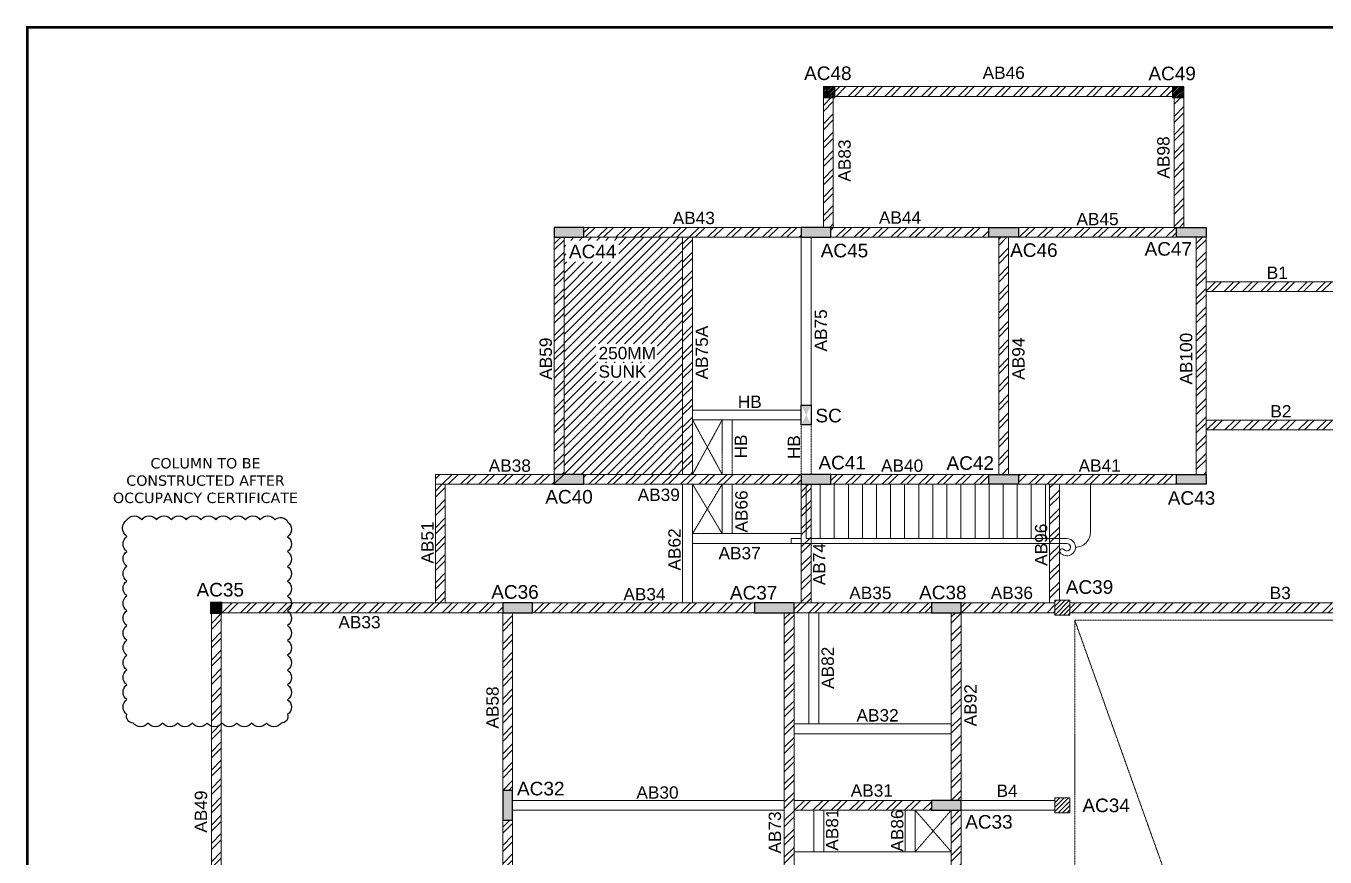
# Model space of a CAD drawing. Header units: metres. Extents: x 79516 to 173451, y -2110733 to -2039064.
# Drawn here: x 79516 to 105818, y -2061254 to -2044431 of the extents above; entities that cross this region are included whole.
import ezdxf
from ezdxf.enums import TextEntityAlignment as Align

# ---------------------------------------------------------------- set-up
doc = ezdxf.new("R2010")
doc.units = ezdxf.units.M
doc.header["$LTSCALE"] = 15
doc.header["$MEASUREMENT"] = 0
doc.linetypes.add('HIDDEN', pattern=[0.375, 0.25, -0.125])
for name, color, linetype, lineweight in [('BEAM HIDDEN_ASC', 32, 'HIDDEN', 18), ('BEAM NO_ASC', 7, 'Continuous', 20), ('BEAM_ASC', 1, 'Continuous', 20), ('BRICK WALL', 8, 'Continuous', 13), ('COLUMN FLOATING_ASC', 6, 'Continuous', 30), ('COLUMN HATCH_ASC', 155, 'Continuous', 0), ('COLUMN NO._ASC', 7, 'Continuous', 25), ('COLUMN STOP_ASC', 122, 'Continuous', 20), ('COLUMN_ASC', 4, 'Continuous', 30), ('DUCT_ASC', 253, 'HIDDEN', 13), ('HATCH_ASC', 253, 'Continuous', 5), ('NEW COLUMN NO._ ASC', 7, 'Continuous', 25), ('STAIR_ASC', 150, 'Continuous', 13), ('TEXT_ASC', 7, 'Continuous', 25), ('VIEWPORT_ASC', 6, 'Continuous', 15)]:
    doc.layers.add(name, color=color, linetype=linetype, lineweight=lineweight)
doc.styles.add('3 MM', font='verdana.ttf', dxfattribs={"height": 3})
doc.styles.add('STANDERD ASC', font='swiss.ttf', dxfattribs={"height": 250})
pattern_1 = [(45, (-800708.77, -593580.78), (-185.61553, 185.61553), []), (45, (-800585.02, -593580.78), (-185.61553, 185.61553), [])]
pattern_2 = [(45, (-866172.724, -431772.72), (-44.1941738, 44.1941738), [])]

# ---------------------------------------------------------------- blocks, each defined once
blk = doc.blocks.new('dwg5D38')
at = {"layer": 'STAIR_ASC'}
for p, q in [((-18, 28000, 0), (-18, 29100, 0)), ((5837, 29100, 0), (-18, 29100, 0)), ((82, 29100, 0), (82, 28000, 0)), ((367, 28000, 0), (367, 29100, 0)), ((652, 28000, 0), (652, 29100, 0)), ((937, 28000, 0), (937, 29100, 0)), ((1222, 28000, 0), (1222, 29100, 0)), ((1507, 28000, 0), (1507, 29100, 0)), ((1792, 28000, 0), (1792, 29100, 0)), ((2077, 28000, 0), (2077, 29100, 0)), ((2362, 28000, 0), (2362, 29100, 0)), ((2647, 28000, 0), (2647, 29100, 0)), ((2932, 28000, 0), (2932, 29100, 0)), ((3217, 28000, 0), (3217, 29100, 0)), ((3502, 28000, 0), (3502, 29100, 0)), ((3787, 28000, 0), (3787, 29100, 0)), ((4072, 28000, 0), (4072, 29100, 0)), ((4357, 28000, 0), (4357, 29100, 0)), ((4642, 28000, 0), (4642, 29100, 0)), ((4927, 28000, 0), (4927, 29100, 0)), ((5212, 28000, 0), (5212, 29100, 0)), ((19457, 29100, 0), (13602, 29100, 0)), ((14227, 28000, 0), (14227, 29100, 0)), ((14512, 28000, 0), (14512, 29100, 0)), ((14797, 28000, 0), (14797, 29100, 0)), ((15082, 28000, 0), (15082, 29100, 0)), ((15367, 28000, 0), (15367, 29100, 0)), ((15652, 28000, 0), (15652, 29100, 0)), ((15937, 28000, 0), (15937, 29100, 0)), ((16222, 28000, 0), (16222, 29100, 0)), ((16507, 28000, 0), (16507, 29100, 0)), ((16792, 28000, 0), (16792, 29100, 0)), ((17077, 28000, 0), (17077, 29100, 0)), ((17362, 28000, 0), (17362, 29100, 0)), ((17647, 28000, 0), (17647, 29100, 0)), ((17932, 28000, 0), (17932, 29100, 0)), ((18217, 28000, 0), (18217, 29100, 0)), ((18502, 28000, 0), (18502, 29100, 0)), ((18787, 28000, 0), (18787, 29100, 0)), ((19072, 28000, 0), (19072, 29100, 0)), ((19357, 29100, 0), (19357, 28000, 0)), ((19457, 28000, 0), (19457, 29100, 0)), ((-218, 27900, 0), (-218, 28000, 0)), ((-218, 28000, 0), (-18, 28000, 0)), ((5362, 27900, 0), (-218, 27900, 0)), ((82, 28000, 0), (5362, 28000, 0)), ((19357, 28000, 0), (14077, 28000, 0)), ((14077, 27900, 0), (19657, 27900, 0)), ((19657, 28000, 0), (19457, 28000, 0)), ((19657, 27900, 0), (19657, 28000, 0)), ((-800, 1300), (-800, 1200)), ((4780, 1300), (-800, 1300)), ((-800, 1200), (4780, 1200)), ((-600, 1200), (-600, 100)), ((-500, 100), (-500, 1200)), ((-215, 1200), (-215, 100)), ((70, 1200), (70, 100)), ((355, 1200), (355, 100)), ((640, 1200), (640, 100)), ((925, 1200), (925, 100)), ((1210, 1200), (1210, 100)), ((1495, 1200), (1495, 100)), ((1780, 1200), (1780, 100)), ((2065, 1200), (2065, 100)), ((2350, 1200), (2350, 100)), ((2635, 1200), (2635, 100)), ((2920, 1200), (2920, 100)), ((3205, 1200), (3205, 100)), ((3490, 1200), (3490, 100)), ((3775, 1200), (3775, 100)), ((4060, 1200), (4060, 100)), ((4345, 1200), (4345, 100)), ((4630, 1200), (4630, 100)), ((14560, 1300, 0), (20140, 1300, 0)), ((20140, 1200, 0), (14560, 1200, 0)), ((14710, 1200, 0), (14710, 100, 0)), ((14995, 1200, 0), (14995, 100, 0)), ((15280, 1200, 0), (15280, 100, 0)), ((15565, 1200, 0), (15565, 100, 0)), ((15850, 1200, 0), (15850, 100, 0)), ((16135, 1200, 0), (16135, 100, 0)), ((16420, 1200, 0), (16420, 100, 0)), ((16705, 1200, 0), (16705, 100, 0)), ((16990, 1200, 0), (16990, 100, 0)), ((17275, 1200, 0), (17275, 100, 0)), ((17560, 1200, 0), (17560, 100, 0)), ((17845, 1200, 0), (17845, 100, 0)), ((18130, 1200, 0), (18130, 100, 0)), ((18415, 1200, 0), (18415, 100, 0)), ((18700, 1200, 0), (18700, 100, 0)), ((18985, 1200, 0), (18985, 100, 0)), ((19270, 1200, 0), (19270, 100, 0)), ((19555, 1200, 0), (19555, 100, 0)), ((19840, 100, 0), (19840, 1200, 0)), ((19940, 1200, 0), (19940, 100, 0)), ((20140, 1300, 0), (20140, 1200, 0)), ((5255, 100), (-600, 100)), ((19940, 100, 0), (14085, 100, 0))]:
    blk.add_line(p, q, dxfattribs=at)
at = {"layer": 'STAIR_ASC', "elevation": 0}
for points in [[(5537, 27825), (5537, 27825, 0.414214), (5837, 28125), (5837, 29100)], [(13902, 27825), (13902, 27825, -0.414214), (13602, 28125), (13602, 29100)], [(4955, 1375), (4955, 1375, -0.414214), (5255, 1075), (5255, 100)], [(14385, 1375), (14385, 1375, 0.414214), (14085, 1075), (14085, 100)]]:
    blk.add_lwpolyline(points, format="xyb", dxfattribs=at)
at = {"layer": 'STAIR_ASC'}
for centre, radius, start, end in [((5362, 27825, 0), 175, 219.0153, 90), ((5362, 27825, 0), 75.1, 223.7824, 89.7644), ((14077, 27825, 0), 175, 90, 320.9847), ((14078, 27825, 0), 75.1, 90.2356, 316.2176), ((5267, 27744, 0), 50, 35.4902, 215.4902), ((14173, 27744, 0), 50, 324.5098, 144.5098), ((4685, 1456), 50, 144.5098, 324.5098), ((4780, 1375), 175, 270, 140.9847), ((4780, 1375), 75.1, 270.2356, 136.2176), ((14560, 1375, 0), 175, 39.0153, 270), ((14560, 1375, 0), 75.1, 43.7824, 269.7644), ((14655, 1456, 0), 50, 215.4902, 35.4902)]:
    blk.add_arc(centre, radius, start, end, dxfattribs=at)

msp = doc.modelspace()

# ---------------------------------------------------------------- hatches: boundary and pattern name
at = {"layer": 'BRICK WALL'}
h = msp.add_hatch(dxfattribs=at)
h.set_pattern_fill('ANSI32', color=256, scale=700)
h.set_pattern_definition(pattern_1)
h.paths.add_polyline_path([(95842, -2045857.5), (102782, -2045857.5), (102782, -2045657.5), (95842, -2045657.5), (95842, -2045857.5)])
h = msp.add_hatch(dxfattribs=at)
h.set_pattern_fill('ANSI32', color=256, scale=700)
h.set_pattern_definition([(45, (-800658.3, -593580.78), (-185.61553, 185.61553), []), (45, (-800534.55, -593580.78), (-185.61553, 185.61553), [])])
h.paths.add_polyline_path([(95662.5, -2045887.5), (95862.5, -2045887.5), (95862.5, -2048507.5), (95662.5, -2048507.5)])
h = msp.add_hatch(dxfattribs=at)
h.set_pattern_fill('ANSI32', color=256, scale=700)
h.set_pattern_definition([(45, (-800758.27, -593580.78), (-185.61553, 185.61553), []), (45, (-800634.53, -593580.78), (-185.61553, 185.61553), [])])
h.paths.add_polyline_path([(102762.5, -2048507.5), (102762.5, -2045887.5), (102962.5, -2045887.5), (102962.5, -2048507.5), (102762.5, -2048507.5)])
h = msp.add_hatch(dxfattribs=at)
h.set_pattern_fill('ANSI32', color=256, scale=700)
h.set_pattern_definition(pattern_1)
h.paths.add_polyline_path([(90812, -2048707.5), (92812, -2048707.5), (93012, -2048707.5), (95212, -2048707.5), (95212, -2048507.5), (90812, -2048507.5), (90812, -2048707.5)])
h = msp.add_hatch(dxfattribs=at)
h.set_pattern_fill('ANSI32', color=256, scale=700)
h.set_pattern_definition(pattern_1)
h.paths.add_polyline_path([(99012, -2048707.5), (99012, -2048507.5), (95812, -2048507.5), (95812, -2048707.5), (99012, -2048707.5)])
h = msp.add_hatch(dxfattribs=at)
h.set_pattern_fill('ANSI32', color=256, scale=700)
h.set_pattern_definition(pattern_1)
h.paths.add_polyline_path([(99612, -2048707.5), (102812, -2048707.5), (102812, -2048507.5), (99612, -2048507.5)])
h = msp.add_hatch(dxfattribs=at)
h.set_pattern_fill('ANSI32', color=256, scale=700)
h.set_pattern_definition(pattern_1)
h.paths.add_polyline_path([(90412, -2053507.5), (90412.2, -2048707.5), (90212.2, -2048707.5), (90212, -2053507.5)])
h = msp.add_hatch(dxfattribs=at)
h.set_pattern_fill('ANSI32', color=256, scale=700)
h.set_pattern_definition(pattern_1)
h.paths.add_polyline_path([(92812, -2053507.5), (93012, -2053507.5), (93012, -2052405), (93012, -2052205), (93012, -2048707.5), (92812, -2048707.5)])
h = msp.add_hatch(dxfattribs=at)
h.set_pattern_fill('ANSI32', color=256, scale=700)
h.set_pattern_definition(pattern_1)
h.paths.add_polyline_path([(99412, -2053507.5), (99412, -2048707.5), (99212, -2048707.5), (99212, -2053507.5)])
h.paths.add_polyline_path([(99212, -2048707.5), (99412, -2048707.5), (99412, -2053507.5), (99412, -2053507.5), (99302, -2053507.5), (99212, -2053507.5), (99212, -2048707.5)], flags=16)
h = msp.add_hatch(dxfattribs=at)
h.set_pattern_fill('ANSI32', color=256, scale=700)
h.set_pattern_definition(pattern_1)
h.paths.add_polyline_path([(99412, -2053507.5), (99412, -2048707.5), (99212, -2048707.5), (99212, -2053507.5)])
h = msp.add_hatch(dxfattribs=at)
h.set_pattern_fill('ANSI32', color=256, scale=700)
h.set_pattern_definition(pattern_1)
h.paths.add_polyline_path([(103212, -2048707.5), (103412, -2048707.5), (103412, -2049557.5), (103412, -2049757.5), (103412, -2052507.5), (103412, -2052707.5), (103412, -2053507.5), (103212, -2053507.5)])
h = msp.add_hatch(dxfattribs=at)
h.set_pattern_fill('ANSI32', color=256, scale=700)
h.set_pattern_definition([(45, (-800708.77, -593630.78), (-185.61553, 185.61553), []), (45, (-800585.02, -593630.78), (-185.61553, 185.61553), [])])
h.paths.add_polyline_path([(103412, -2049607.5), (103412, -2049807.5), (103412, -2049807.5), (106487, -2049807.5), (106487, -2049607.5), (103412, -2049607.5)])
h = msp.add_hatch(dxfattribs=at)
h.set_pattern_fill('ANSI32', color=256, scale=700)
h.set_pattern_definition([(45, (-800708.77, -593480.78), (-185.61553, 185.61553), []), (45, (-800585.02, -593480.78), (-185.61553, 185.61553), [])])
h.paths.add_polyline_path([(103412, -2052480.5), (103412, -2052407.5), (106487, -2052407.5), (106487, -2052607.5), (103412, -2052607.5)])
h = msp.add_hatch(dxfattribs=at)
h.set_pattern_fill('ANSI32', color=256, scale=700)
h.set_pattern_definition(pattern_1)
h.paths.add_polyline_path([(87804.5, -2053507.5), (90212, -2053507.5), (90212, -2053707.5), (88004.5, -2053707.5), (87804.5, -2053707.5), (87804.5, -2053699.6)])
h = msp.add_hatch(dxfattribs=at)
h.set_pattern_fill('ANSI32', color=256, scale=700)
h.set_pattern_definition(pattern_1)
h.paths.add_polyline_path([(90812, -2053707.5), (90812, -2053507.5), (92812, -2053507.5), (93012, -2053507.5), (93612, -2053507.5), (93812, -2053507.5), (95212, -2053507.5), (95212, -2053707.5), (93812, -2053707.5), (93612, -2053707.5), (93012, -2053707.5), (92812, -2053707.5), (90812, -2053707.5)])
h = msp.add_hatch(dxfattribs=at)
h.set_pattern_fill('ANSI32', color=256, scale=700)
h.set_pattern_definition(pattern_1)
h.paths.add_polyline_path([(95812, -2053507.5), (95812, -2053707.5), (99012, -2053707.5), (99012, -2053507.5), (95812, -2053507.5)])
h = msp.add_hatch(dxfattribs=at)
h.set_pattern_fill('ANSI32', color=256, scale=700)
h.set_pattern_definition(pattern_1)
h.paths.add_polyline_path([(101067, -2053707.5), (102812, -2053707.5), (102812, -2053507.5), (102812, -2053507.5), (102812, -2053507.5), (99612, -2053507.5), (99612, -2053707.5), (100442, -2053707.5), (100442, -2053707.5), (101067, -2053707.5)])
h = msp.add_hatch(dxfattribs=at)
h.set_pattern_fill('ANSI32', color=256, scale=700)
h.set_pattern_definition(pattern_1)
h.paths.add_polyline_path([(87804.5, -2056107.5), (87804.5, -2053715.4), (87804.5, -2053707.5), (88004.5, -2053707.5), (88004.5, -2056107.5)])
h = msp.add_hatch(dxfattribs=at)
h.set_pattern_fill('ANSI32', color=256, scale=700)
h.set_pattern_definition(pattern_1)
h.paths.add_polyline_path([(95212, -2056107.5), (95412, -2056107.5), (95412, -2053707.5), (95212, -2053707.5)])
h = msp.add_hatch(dxfattribs=at)
h.set_pattern_fill('ANSI32', color=256, scale=700)
h.set_pattern_definition(pattern_1)
h.paths.add_polyline_path([(100242, -2056107.5), (100349.5, -2056107.5), (100349.5, -2056057.5), (100442, -2056057.5), (100442, -2053707.5), (100242, -2053707.5)])
h = msp.add_hatch(dxfattribs=at)
h.set_pattern_fill('ANSI32', color=256, scale=700)
h.set_pattern_definition(pattern_1)
h.paths.add_polyline_path([(89169.5, -2056307.5), (89169.5, -2056107.5), (88004.5, -2056107.5), (87804.5, -2056107.5), (83484.5, -2056107.5), (83484.5, -2056307.5), (89169.5, -2056307.5)])
h = msp.add_hatch(dxfattribs=at)
h.set_pattern_fill('ANSI32', color=256, scale=700)
h.set_pattern_definition(pattern_1)
h.paths.add_polyline_path([(89369.5, -2059907.5), (89369.5, -2056307.5), (89169.5, -2056307.5), (89169.5, -2059907.5), (89369.5, -2059907.5)])
h = msp.add_hatch(dxfattribs=at)
h.set_pattern_fill('ANSI32', color=256, scale=700)
h.set_pattern_definition(pattern_1)
h.paths.add_polyline_path([(94269.5, -2056307.5), (94269.5, -2056107.5), (93012, -2056107.5), (92812, -2056107.5), (89769.5, -2056107.5), (89769.5, -2056307.5), (94269.5, -2056307.5)])
h = msp.add_hatch(dxfattribs=at)
h.set_pattern_fill('ANSI32', color=256, scale=700)
h.set_pattern_definition(pattern_1)
h.paths.add_polyline_path([(94869.5, -2060107.5), (94869.5, -2056307.5), (95069.5, -2056307.5), (95069.5, -2056307.5), (95069.5, -2060107.5), (95069.5, -2060307.5), (95069.5, -2061147.5), (95069.5, -2061347.5), (95069.5, -2061807.5), (95069.5, -2062007.5), (95069.5, -2063207.5), (95069.5, -2063207.5), (95069.5, -2063207.5), (94869.5, -2063207.5), (94869.5, -2060307.5)])
h = msp.add_hatch(dxfattribs=at)
h.set_pattern_fill('ANSI32', color=256, scale=700)
h.set_pattern_definition(pattern_1)
h.paths.add_polyline_path([(95069.5, -2056307.5), (95069.5, -2056107.5), (95212, -2056107.5), (95412, -2056107.5), (97849.5, -2056107.5), (97849.5, -2056307.5), (95569.5, -2056307.5), (95369.5, -2056307.5), (95069.5, -2056307.5)])
h = msp.add_hatch(dxfattribs=at)
h.set_pattern_fill('ANSI32', color=256, scale=700)
h.set_pattern_definition(pattern_1)
h.paths.add_polyline_path([(98449.5, -2060107.5), (98449.5, -2056307.5), (98249.5, -2056307.5), (98249.5, -2060107.5), (98449.5, -2060107.5)])
h = msp.add_hatch(dxfattribs=at)
h.set_pattern_fill('ANSI32', color=256, scale=700)
h.set_pattern_definition(pattern_1)
h.paths.add_polyline_path([(98449.5, -2056307.5), (100349.5, -2056307.5), (100349.5, -2056107.5), (100242, -2056107.5), (98449.5, -2056107.5), (98449.5, -2056307.5)])
h = msp.add_hatch(dxfattribs=at)
h.set_pattern_fill('ANSI32', color=256, scale=700)
h.set_pattern_definition(pattern_1)
h.paths.add_polyline_path([(100649.5, -2056307.5), (109249.5, -2056307.5), (109249.5, -2056107.5), (100649.5, -2056107.5)])
h = msp.add_hatch(dxfattribs=at)
h.set_pattern_fill('ANSI32', color=256, scale=700)
h.set_pattern_definition(pattern_1)
h.paths.add_polyline_path([(83269.5, -2064092.5), (83469.5, -2064092.5), (83469.5, -2056322.5), (83269.5, -2056322.5)])
h = msp.add_hatch(dxfattribs=at)
h.set_pattern_fill('ANSI32', color=256, scale=700)
h.set_pattern_definition(pattern_1)
h.paths.add_polyline_path([(95469.5, -2060307.5), (95669.5, -2060307.5), (97319.7, -2060307.5), (97519.7, -2060307.5), (97849.5, -2060307.5), (97849.5, -2060107.5), (95069.5, -2060107.5), (95069.5, -2060307.5)])
h = msp.add_hatch(dxfattribs=at)
h.set_pattern_fill('ANSI32', color=256, scale=700)
h.set_pattern_definition(pattern_1)
h.paths.add_polyline_path([(89169.5, -2064107.5), (89169.5, -2060507.5), (89369.5, -2060507.5), (89369.5, -2064107.5), (89169.5, -2064107.5)])
h = msp.add_hatch(dxfattribs=at)
h.set_pattern_fill('ANSI32', color=256, scale=700)
h.set_pattern_definition(pattern_1)
h.paths.add_polyline_path([(98449.5, -2064107.5), (98449.5, -2060307.5), (98249.5, -2060307.5), (98249.5, -2064107.5)])
at = {"layer": 'COLUMN HATCH_ASC'}
h = msp.add_hatch(color=256, dxfattribs=at)
h.dxf.hatch_style = 1
h.paths.add_polyline_path([(90212, -2048707.5), (90212, -2048507.5), (90812, -2048507.5), (90812, -2048707.5)])
h = msp.add_hatch(color=256, dxfattribs=at)
h.dxf.hatch_style = 1
h.paths.add_polyline_path([(95212, -2048707.5), (95212, -2048507.5), (95812, -2048507.5), (95812, -2048707.5)])
h = msp.add_hatch(color=256, dxfattribs=at)
h.dxf.hatch_style = 1
h.paths.add_polyline_path([(99012, -2048507.5), (99012, -2048707.5), (99612, -2048707.5), (99612, -2048507.5)])
h = msp.add_hatch(color=256, dxfattribs=at)
h.dxf.hatch_style = 1
h.paths.add_polyline_path([(102812, -2048507.5), (102812, -2048707.5), (103412, -2048707.5), (103412, -2048507.5)])
h = msp.add_hatch(color=256, dxfattribs=at)
h.dxf.hatch_style = 1
h.paths.add_polyline_path([(90212, -2053707.5), (90212, -2053507.5), (90812, -2053507.5), (90812, -2053707.5)])
h = msp.add_hatch(color=256, dxfattribs=at)
h.dxf.hatch_style = 1
h.paths.add_polyline_path([(95212, -2053707.5), (95212, -2053507.5), (95812, -2053507.5), (95812, -2053707.5)])
h = msp.add_hatch(color=256, dxfattribs=at)
h.dxf.hatch_style = 1
h.paths.add_polyline_path([(99012, -2053507.5), (99012, -2053707.5), (99612, -2053707.5), (99612, -2053507.5)])
h = msp.add_hatch(color=256, dxfattribs=at)
h.dxf.hatch_style = 1
h.paths.add_polyline_path([(102812, -2053507.5), (102812, -2053707.5), (103412, -2053707.5), (103412, -2053507.5)])
h = msp.add_hatch(color=256, dxfattribs=at)
h.dxf.hatch_style = 1
h.paths.add_polyline_path([(83269.5, -2056107.5), (83269.5, -2056307.5), (83469.5, -2056307.5), (83469.5, -2056107.5)])
h = msp.add_hatch(color=256, dxfattribs=at)
h.dxf.hatch_style = 1
h.paths.add_polyline_path([(89169.5, -2056307.5), (89169.5, -2056107.5), (89769.5, -2056107.5), (89769.5, -2056307.5)])
h = msp.add_hatch(color=256, dxfattribs=at)
h.dxf.hatch_style = 1
h.paths.add_polyline_path([(94269.5, -2056307.5), (94269.5, -2056107.5), (95069.5, -2056107.5), (95069.5, -2056307.5)])
h = msp.add_hatch(color=256, dxfattribs=at)
h.dxf.hatch_style = 1
h.paths.add_polyline_path([(97849.5, -2056307.5), (97849.5, -2056107.5), (98449.5, -2056107.5), (98449.5, -2056307.5)])
h = msp.add_hatch(color=256, dxfattribs=at)
h.dxf.hatch_style = 1
h.paths.add_polyline_path([(89169.5, -2060507.5), (89169.5, -2059907.5), (89369.5, -2059907.5), (89369.5, -2060507.5)])
h = msp.add_hatch(color=256, dxfattribs=at)
h.dxf.hatch_style = 1
h.paths.add_polyline_path([(97849.5, -2060307.5), (97849.5, -2060107.5), (98449.5, -2060107.5), (98449.5, -2060307.5)])
at = {"layer": 'COLUMN STOP_ASC'}
h = msp.add_hatch(dxfattribs=at)
h.set_pattern_fill('ANSI31', color=256, scale=200, style=0)
h.set_pattern_definition([(45, (-791678.68, -1371052.285), (-17.67766953, 17.67766953), [])])
h.paths.add_polyline_path([(95662.5, -2045657.5), (95662.5, -2045887.5), (95892.5, -2045887.5), (95892.5, -2045657.5)])
h = msp.add_hatch(dxfattribs=at)
h.set_pattern_fill('ANSI31', color=256, scale=200, style=0)
h.set_pattern_definition([(45, (-791678.68, -1371049.864), (-17.67766953, 17.67766953), [])])
h.paths.add_polyline_path([(102732.5, -2045887.5), (102732.5, -2045657.5), (102962.5, -2045657.5), (102962.5, -2045887.5)])
h = msp.add_hatch(dxfattribs=at)
h.set_pattern_fill('ANSI31', color=256, scale=200, style=0)
h.set_pattern_definition([(45, (-791679.156, -1371052.285), (-17.67766953, 17.67766953), [])])
h.paths.add_polyline_path([(83254.5, -2056092.5), (83254.5, -2056322.5), (83484.5, -2056322.5), (83484.5, -2056092.5)])
h.paths.add_polyline_path([(83269.5, -2056107.5), (83269.5, -2056307.5), (83469.5, -2056307.5), (83469.5, -2056107.5)], flags=0)
h = msp.add_hatch(dxfattribs=at)
h.set_pattern_fill('ANSI31', color=256, scale=500, style=0)
h.set_pattern_definition(pattern_2)
h.paths.add_polyline_path([(100349.5, -2056057.5), (100349.5, -2056357.5), (100649.5, -2056357.5), (100649.5, -2056057.5)])
h = msp.add_hatch(dxfattribs=at)
h.set_pattern_fill('ANSI31', color=256, scale=500, style=0)
h.set_pattern_definition(pattern_2)
h.paths.add_polyline_path([(100349.5, -2060357.5), (100349.5, -2060057.5), (100649.5, -2060057.5), (100649.5, -2060357.5)])
at = {"layer": 'HATCH_ASC'}
h = msp.add_hatch(dxfattribs=at)
h.set_pattern_fill('ANSI31', color=256, scale=1000, angle=180, style=0)
h.set_pattern_definition([(225, (-866321.44, -674484.81), (88.388348, -88.388348), [])])
h.paths.add_polyline_path([(90212, -2053507.5), (90212, -2053707.5), (90812, -2053707.5), (90812, -2053507.5), (90412, -2053507.5), (90412.2, -2048707.5), (90812, -2048707.5), (92812, -2048707.5), (92812, -2053507.5), (90812, -2053507.5), (90812, -2053707.5), (90212, -2053707.5), (90412, -2053507.5), (90412.2, -2048707.5), (90412.2, -2048707.5), (90412, -2053507.5)])
h.paths.add_polyline_path([(91055, -2050862.9), (91055, -2051248.4), (92295.3, -2051248.4), (92295.3, -2050862.9)], flags=16)
h.paths.add_polyline_path([(91058, -2051228.4), (91058, -2051623.6), (92124.9, -2051623.6), (92124.9, -2051228.4)], flags=16)
h.paths.add_polyline_path([(90449.1, -2048771), (90449.1, -2049205.6), (91519.2, -2049205.6), (91519.2, -2048771)], flags=16)

# ---------------------------------------------------------------- linework, layer by layer
at = {"color": 6}
msp.add_lwpolyline([(81559.3, -2054425, -0.5205671), (81859.3, -2054425, -0.5205671), (82159.3, -2054425, -0.5205671), (82459.3, -2054425, -0.5205671), (82759.3, -2054425, -0.5205671), (83059.3, -2054425, -0.5205671), (83359.3, -2054425, -0.5205671), (83659.3, -2054425, -0.5205671), (83959.3, -2054425, -0.5205671), (84259.3, -2054425, -0.5205671), (84559.3, -2054425, -0.5205671), (84814.2, -2054470.2, -0.5205671), (84814.2, -2054770.2, -0.5205671), (84814.2, -2055070.2, -0.5205671), (84814.2, -2055370.2, -0.5205671), (84814.2, -2055670.2, -0.5205671), (84814.2, -2055970.2, -0.5205671), (84814.2, -2056270.2, -0.5205671), (84814.2, -2056570.2, -0.5205671), (84814.2, -2056870.2, -0.5205671), (84814.2, -2057170.2, -0.5205671), (84814.2, -2057470.2, -0.5205671), (84814.2, -2057770.2, -0.5205671), (84814.2, -2058070.2, -0.5205671), (84814.2, -2058370.2, -0.5205671), (84685.1, -2058541.1, -0.5205671), (84385.1, -2058541.1, -0.5205671), (84085.1, -2058541.1, -0.5205671), (83785.1, -2058541.1, -0.5205671), (83485.1, -2058541.1, -0.5205671), (83185.1, -2058541.1, -0.5205671), (82885.1, -2058541.1, -0.5205671), (82585.1, -2058541.1, -0.5205671), (82285.1, -2058541.1, -0.5205671), (81985.1, -2058541.1, -0.5205671), (81685.1, -2058541.1, -0.5205671), (81559.3, -2058366.9, -0.5205671), (81559.3, -2058066.9, -0.5205671), (81559.3, -2057766.9, -0.5205671), (81559.3, -2057466.9, -0.5205671), (81559.3, -2057166.9, -0.5205671), (81559.3, -2056866.9, -0.5205671), (81559.3, -2056566.9, -0.5205671), (81559.3, -2056266.9, -0.5205671), (81559.3, -2055966.9, -0.5205671), (81559.3, -2055666.9, -0.5205671), (81559.3, -2055366.9, -0.5205671), (81559.3, -2055066.9, -0.5205671), (81559.3, -2054766.9, -0.5205671)], format="xyb", close=True, dxfattribs=at)
at = {"layer": 'BEAM HIDDEN_ASC'}
for p, q in [((93012, -2052205, -4047.6), (95212, -2052205, -4047.6)), ((93012, -2052405, -4047.6), (95212, -2052405, -4047.6)), ((93612, -2053507.5, -4047.6), (93612, -2052405, -4047.6)), ((93812, -2053507.5, -4047.6), (93812, -2052405, -4047.6)), ((95212, -2052405, -4047.6), (95212, -2053507.5, -4047.6)), ((95412, -2052505, -4047.6), (95412, -2053507.5, -4047.6))]:
    msp.add_line(p, q, dxfattribs=at)
at = {"layer": 'BEAM_ASC'}
for p, q in [((95892.5, -2045657.5, -4047.6), (102732.5, -2045657.5, -4047.6)), ((95662.5, -2048507.5, -4047.6), (95662.5, -2045887.5, -4047.6)), ((95862.5, -2048507.5, -4047.6), (95862.5, -2045887.5, -4047.6)), ((95892.5, -2045857.5, -4047.6), (102732.5, -2045857.5, -4047.6)), ((102762.5, -2045887.5, -4047.6), (102762.5, -2048507.5, -4047.6)), ((102962.5, -2045887.5, -4047.6), (102962.5, -2048507.5, -4047.6)), ((90812, -2048507.5, -4047.6), (95212, -2048507.5, -4047.6)), ((95812, -2048507.5, -4047.6), (99012, -2048507.5, -4047.6)), ((99612, -2048507.5, -4047.6), (102812, -2048507.5, -4047.6)), ((90212, -2053507.5, -4047.6), (90212.2, -2048707.5, -4047.6)), ((90412, -2053507.5, -4047.6), (90412.2, -2048707.5, -4047.6)), ((90812, -2048707.5, -4047.6), (95212, -2048707.5, -4047.6)), ((92812, -2053507.5, -4047.6), (92812, -2048707.5, -4047.6)), ((93012, -2053507.5, -4047.6), (93012, -2048707.5, -4047.6)), ((95212, -2048707.5, -4047.6), (95212, -2052105, -4047.6)), ((95412, -2048707.5, -4047.6), (95412, -2052105, -4047.6)), ((95812, -2048707.5, -4047.6), (99012, -2048707.5, -4047.6)), ((99212, -2048707.5, -4047.6), (99212, -2053507.5, -4047.6)), ((99412, -2048707.5, -4047.6), (99412, -2053507.5, -4047.6)), ((99612, -2048707.5, -4047.6), (102812, -2048707.5, -4047.6)), ((103212, -2048707.5, -4047.6), (103212, -2053507.5, -4047.6)), ((103412, -2048707.5, -4047.6), (103412, -2053507.5, -4047.6)), ((93012, -2052205, -4047.6), (93012, -2052205, -4047.6)), ((90212, -2053507.5, -4047.6), (87804.5, -2053507.5, -4047.6)), ((87804.5, -2053707.5, -4047.6), (87804.5, -2053507.5, -4047.6)), ((95212, -2053507.5, -4047.6), (90812, -2053507.5, -4047.6)), ((99012, -2053507.5, -4047.6), (95812, -2053507.5, -4047.6)), ((102812, -2053507.5, -4047.6), (99612, -2053507.5, -4047.6)), ((90212, -2053707.5, -4047.6), (87804.5, -2053707.5, -4047.6)), ((87804.5, -2053707.5, -4047.6), (87804.5, -2056107.5, -4047.6)), ((88004.5, -2053707.5, -4047.6), (88004.5, -2056107.5, -4047.6)), ((95212, -2053707.5, -4047.6), (90812, -2053707.5, -4047.6)), ((92812, -2053707.5, -4047.6), (92812, -2056107.5, -4047.6)), ((93012, -2053707.5, -4047.6), (93012, -2056107.5, -4047.6)), ((93612, -2053707.5, -4047.6), (93612, -2054707.5, -4047.6)), ((93812, -2053707.5, -4047.6), (93812, -2054707.5, -4047.6)), ((95212, -2053707.5, -4047.6), (95212, -2056107.5, -4047.6)), ((95412, -2053707.5, -4047.6), (95412, -2056107.5, -4047.6)), ((99012, -2053707.5, -4047.6), (95812, -2053707.5, -4047.6)), ((102812, -2053707.5, -4047.6), (99612, -2053707.5, -4047.6)), ((100242, -2053707.5, -4047.6), (100242, -2056107.5, -4047.6)), ((100442, -2053707.5, -4047.6), (100442, -2056057.5, -4047.6)), ((93012, -2054707.5, -4047.6), (95212, -2054707.5, -4047.6)), ((93012, -2054907.5, -4047.6), (95212, -2054907.5, -4047.6)), ((83484.5, -2056107.5, -4047.6), (89169.5, -2056107.5, -4047.6)), ((83484.5, -2056307.5, -4047.6), (89169.5, -2056307.5, -4047.6)), ((89169.5, -2059907.5, -4047.6), (89169.5, -2056307.5, -4047.6)), ((89369.5, -2059907.5, -4047.6), (89369.5, -2056307.5, -4047.6)), ((89769.5, -2056107.5, -4047.6), (94269.5, -2056107.5, -4047.6)), ((89769.5, -2056307.5, -4047.6), (94269.5, -2056307.5, -4047.6)), ((94869.5, -2063207.6, -4047.6), (94869.5, -2056307.5, -4047.6)), ((95069.5, -2056107.5, -4047.6), (97849.5, -2056107.5, -4047.6)), ((95069.5, -2056307.5, -4047.6), (97849.5, -2056307.5, -4047.6)), ((95069.5, -2063207.6, -4047.6), (95069.5, -2056307.5, -4047.6)), ((95369.5, -2056307.5, -4047.6), (95369.5, -2058557.5, -4047.6)), ((95569.5, -2056307.5, -4047.6), (95569.5, -2058557.5, -4047.6)), ((98249.5, -2056307.5, -4047.6), (98249.5, -2060107.5, -4047.6)), ((98449.5, -2056107.5, -4047.6), (100349.5, -2056107.5, -4047.6)), ((98449.5, -2056307.5, -4047.6), (100349.5, -2056307.5, -4047.6)), ((98449.5, -2056307.5, -4047.6), (98449.5, -2060107.5, -4047.6)), ((100649.5, -2056107.5, -4047.6), (109249.5, -2056107.5, -4047.6)), ((100649.5, -2056307.5, -4047.6), (109249.5, -2056307.5, -4047.6)), ((83269.5, -2056322.5, -4047.6), (83269.5, -2064092.5, -4047.6)), ((83469.5, -2056322.5, -4047.6), (83469.5, -2064092.5, -4047.6)), ((95069.5, -2058557.5, -4047.6), (98249.5, -2058557.5, -4047.6)), ((95069.5, -2058757.5, -4047.6), (98249.5, -2058757.5, -4047.6)), ((89369.5, -2060107.5, -4047.6), (94869.5, -2060107.5, -4047.6)), ((97849.5, -2060107.5, -4047.6), (95069.5, -2060107.5, -4047.6)), ((100349.5, -2060107.5, -4047.6), (98449.5, -2060107.5, -4047.6)), ((89169.5, -2064107.5, -4047.6), (89169.5, -2060507.5, -4047.6)), ((89369.5, -2060307.5, -4047.6), (94869.5, -2060307.5, -4047.6)), ((89369.5, -2064107.5, -4047.6), (89369.5, -2060507.5, -4047.6)), ((97849.5, -2060307.5, -4047.6), (95069.5, -2060307.5, -4047.6)), ((95469.5, -2060307.5, -4047.6), (95469.5, -2061157.5, -4047.6)), ((95669.5, -2060307.5, -4047.6), (95669.5, -2061157.5, -4047.6)), ((97319.7, -2061147.5, -4047.6), (97319.7, -2060307.5, -4047.6)), ((97519.7, -2061147.5, -4047.6), (97519.7, -2060307.5, -4047.6)), ((98249.5, -2060307.5, -4047.6), (98249.5, -2064107.5, -4047.6)), ((98449.5, -2060307.5, -4047.6), (98449.5, -2064107.5, -4047.6)), ((100349.5, -2060307.5, -4047.6), (98449.5, -2060307.5, -4047.6)), ((98249.5, -2061147.5, -4047.6), (95069.5, -2061147.5, -4047.6))]:
    msp.add_line(p, q, dxfattribs=at)
at = {"layer": 'BEAM_ASC', "elevation": -4047.6}
for points in [[(103412, -2049807.5), (106487, -2049807.5), (106487, -2049607.5), (103412, -2049607.5)], [(103412, -2052607.5), (106487, -2052607.5), (106487, -2052407.5), (103412, -2052407.5)]]:
    msp.add_lwpolyline(points, close=True, dxfattribs=at)
at = {"layer": 'COLUMN FLOATING_ASC', "ltscale": 5, "elevation": -4047.6}
msp.add_lwpolyline([(95212, -2052105), (95412, -2052105), (95412, -2052505), (95212, -2052505)], close=True, dxfattribs=at)
at = {"layer": 'COLUMN FLOATING_ASC', "ltscale": 5}
msp.add_solid([(95412, -2052105, -4047.6), (95212, -2052505, -4047.6), (95212, -2052105, -4047.6), (95412, -2052505, -4047.6)], dxfattribs=at)
at = {"layer": 'COLUMN STOP_ASC', "elevation": -4047.6}
for points in [[(95892.5, -2045657.5), (95662.5, -2045657.5), (95662.5, -2045887.5), (95892.5, -2045887.5)], [(102732.5, -2045657.5), (102962.5, -2045657.5), (102962.5, -2045887.5), (102732.5, -2045887.5)], [(83484.5, -2056092.5), (83254.5, -2056092.5), (83254.5, -2056322.5), (83484.5, -2056322.5)], [(100349.5, -2056057.5), (100649.5, -2056057.5), (100649.5, -2056357.5), (100349.5, -2056357.5)], [(100349.5, -2060057.5), (100649.5, -2060057.5), (100649.5, -2060357.5), (100349.5, -2060357.5)]]:
    msp.add_lwpolyline(points, close=True, dxfattribs=at)
at = {"layer": 'COLUMN_ASC', "elevation": -4047.6}
for points in [[(90812, -2048707.5), (90812, -2048507.5), (90212, -2048507.5), (90212, -2048707.5)], [(95812, -2048707.5), (95812, -2048507.5), (95212, -2048507.5), (95212, -2048707.5)], [(99012, -2048707.5), (99012, -2048507.5), (99612, -2048507.5), (99612, -2048707.5)], [(102812, -2048707.5), (102812, -2048507.5), (103412, -2048507.5), (103412, -2048707.5)], [(90812, -2053707.5), (90812, -2053507.5), (90212, -2053507.5), (90212, -2053707.5)], [(95812, -2053707.5), (95812, -2053507.5), (95212, -2053507.5), (95212, -2053707.5)], [(99012, -2053707.5), (99012, -2053507.5), (99612, -2053507.5), (99612, -2053707.5)], [(102812, -2053707.5), (102812, -2053507.5), (103412, -2053507.5), (103412, -2053707.5)], [(83469.5, -2056107.5), (83269.5, -2056107.5), (83269.5, -2056307.5), (83469.5, -2056307.5)], [(89769.5, -2056307.5), (89769.5, -2056107.5), (89169.5, -2056107.5), (89169.5, -2056307.5)], [(95069.5, -2056307.5), (95069.5, -2056107.5), (94269.5, -2056107.5), (94269.5, -2056307.5)], [(98449.5, -2056307.5), (98449.5, -2056107.5), (97849.5, -2056107.5), (97849.5, -2056307.5)], [(89169.5, -2060507.5), (89369.5, -2060507.5), (89369.5, -2059907.5), (89169.5, -2059907.5)], [(98449.5, -2060307.5), (98449.5, -2060107.5), (97849.5, -2060107.5), (97849.5, -2060307.5)]]:
    msp.add_lwpolyline(points, close=True, dxfattribs=at)
at = {"layer": 'DUCT_ASC'}
for p, q in [((93012, -2052405, -4047.6), (93612, -2053507.5, -4047.6)), ((93612, -2052405, -4047.6), (93012, -2053507.5, -4047.6)), ((93012, -2053707.5, -4047.6), (93612, -2054707.5, -4047.6)), ((93612, -2053707.5, -4047.6), (93012, -2054707.5, -4047.6)), ((109149.5, -2079957.5, -4047.6), (100749.5, -2056457.5, -4047.6)), ((97519.7, -2060307.5, -4047.6), (98249.5, -2061147.5, -4047.6)), ((98249.5, -2060307.5, -4047.6), (97519.7, -2061147.5, -4047.6))]:
    msp.add_line(p, q, dxfattribs=at)
at = {"layer": 'DUCT_ASC', "elevation": -4047.6}
msp.add_lwpolyline([(100749.5, -2056457.5), (109149.5, -2056457.5), (109149.5, -2079957.5), (100749.5, -2079957.5)], close=True, dxfattribs=at)
at = {"layer": 'VIEWPORT_ASC', "const_width": 55.8}
msp.add_lwpolyline([(173335.8, -2110704.2), (79543.7, -2110705.1), (79543.7, -2044459.6), (173335.8, -2044458.6)], close=True, dxfattribs=at)

# ---------------------------------------------------------------- block references
at = {"layer": 'STAIR_ASC'}
msp.add_blockref('dwg5D38', (95229.5, -2082807.5, -4047.6), dxfattribs=at)

# ---------------------------------------------------------------- texts
at = {"color": 6, "insert": (80954.2, -2053177.7), "char_height": 210, "width": 4391.856, "attachment_point": 1, "style": '3 MM'}
msp.add_mtext('\\pxqc;COLUMN TO BE CONSTRUCTED AFTER OCCUPANCY CERTIFICATE', dxfattribs=at)
at = {"layer": 'BEAM NO_ASC', "style": 'STANDERD ASC'}
for s, rotation, p in [('AB46', 0, (99312, -2045577.5, -4047.6)), ('AB83', 90, (96288.8, -2047155.8, -4047.6)), ('AB98', 90, (102745.1, -2047092.5, 0)), ('AB43', 0, (93037.1, -2048517.2, -4047.6)), ('AB44', 0, (97212.1, -2048509.7, -4047.6)), ('AB45', 0, (101212, -2048539.7, -4047.6)), ('B1', 0, (104851.9, -2049625.7, -4047.6)), ('AB75', 90, (95808.7, -2050593.8, -4047.6)), ('AB75A', 90, (93397.9, -2051042.4, -4047.6)), ('AB59', 90, (90240, -2051165.8, -4047.6)), ('AB94', 90, (99808.7, -2051165.8, -4047.6)), ('AB100', 90, (103206, -2051165.8, -4047.6)), ('HB', 0, (94171, -2052237.9, -4047.6)), ('B2', 0, (104924.7, -2052430.6, -8095.1)), ('HB', 90, (94190.2, -2052944, -4047.6)), ('HB', 90, (95265.3, -2052956.5, -4047.6)), ('AB38', 0, (89312.1, -2053531, -4047.6)), ('AB40', 0, (97255.4, -2053531, -4047.6)), ('AB41', 0, (101255.4, -2053531, -4047.6)), ('AB39', 0, (92328.3, -2054121.3, -4047.6)), ('AB66', 90, (94202, -2054258.8, 0)), ('AB51', 90, (87845.3, -2054887.2, -4047.6)), ('AB62', 90, (92846.1, -2055027.5, -4047.6)), ('AB96', 90, (100270.1, -2054932.7, -4047.6)), ('AB37', 0, (93965.3, -2055303, -4047.6)), ('AB74', 90, (95778.8, -2055324.3, -4047.6)), ('AB35', 0, (96612.2, -2056107.8, -4047.6)), ('AB36', 0, (99477.1, -2056106.4, -4047.6)), ('B3', 0, (104911.4, -2056107.5, -4047.6)), ('AB34', 0, (92038.3, -2056134, -4047.6)), ('AB33', 0, (86269.1, -2056699.5, -4047.6)), ('AB82', 90, (95948.4, -2057423.9, -4047.6)), ('AB58', 90, (89162.2, -2058227.5, -4047.6)), ('AB92', 90, (98838.4, -2058181.8, -4047.6)), ('AB32', 0, (96758.6, -2058585.6, -4047.6)), ('AB49', 90, (83258, -2060335, -4047.6)), ('AB30', 0, (92302.1, -2060147.9, -4047.6)), ('AB31', 0, (96642.1, -2060107.8, -4047.6)), ('B4', 360, (99381.2, -2060112.3, -4047.6)), ('AB73', 90, (94878.6, -2060757.3, -4047.6)), ('AB81', 90, (96038.2, -2060699.6, -4047.6)), ('AB86', 90, (97355.5, -2060718.9, -4047.6))]:
    msp.add_text(s, height=250, rotation=rotation, dxfattribs=at).set_placement(p, align=Align.BOTTOM_CENTER)
at = {"layer": 'COLUMN NO._ASC', "style": 'STANDERD ASC'}
msp.add_text('SC', height=275, dxfattribs=at).set_placement((95767.2, -2052537.3, -4047.6), align=Align.BOTTOM_CENTER)
at = {"layer": 'NEW COLUMN NO._ ASC', "color": 3, "style": 'STANDERD ASC'}
for s, p in [('AC48', (95751.5, -2045607.3, 0)), ('AC49', (102722.5, -2045612, 0)), ('AC44', (90990, -2049215.7, -4047.6)), ('AC45', (96088, -2049196.7, -4047.6)), ('AC46', (99923.2, -2049187.8, 0)), ('AC47', (102645.3, -2049162.7, 0)), ('AC41', (96041.9, -2053490.2, -4047.6)), ('AC42', (98634.9, -2053499.1, -4047.6)), ('AC40', (90511.3, -2054181, -4047.6)), ('AC43', (103114.7, -2054205.7, -4047.6)), ('AC35', (83449.6, -2056062.5, 0)), ('AC36', (89417, -2056107.7, -4047.6)), ('AC37', (94249.2, -2056124.2, -4047.6)), ('AC38', (98079.7, -2056119.5, -4047.6)), ('AC39', (101049.9, -2056008.3, -4047.6)), ('AC32', (89938.9, -2060088.8, -4047.6)), ('AC34', (101386.5, -2060428.3, -4047.6)), ('AC33', (99013.1, -2060762.2))]:
    msp.add_text(s, height=275, dxfattribs=at).set_placement(p, align=Align.BOTTOM_CENTER)
at = {"layer": 'TEXT_ASC', "color": 3, "style": 'STANDERD ASC'}
for s, p in [('250MM', (91108.6, -2051177.2, -4047.6)), ('SUNK', (91108.6, -2051550.7, -4047.6))]:
    msp.add_text(s, height=250, dxfattribs=at).set_placement(p)

doc.saveas('drawing.dxf')
